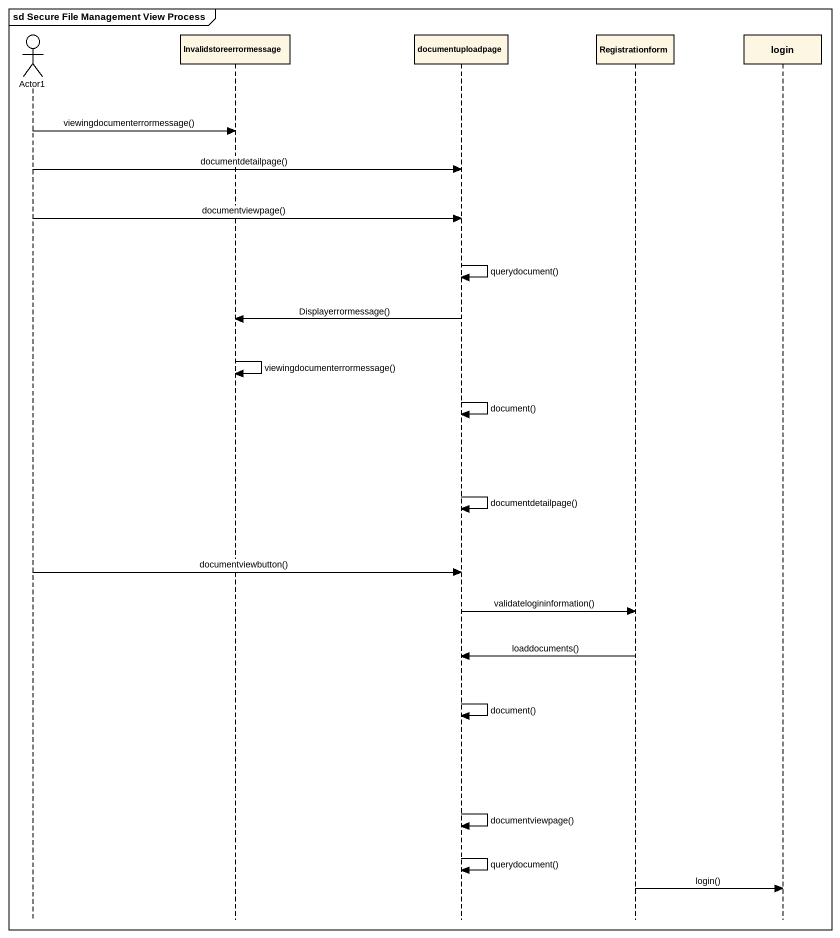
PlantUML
@startuml
mainframe sd Secure File Management View Process
hide footbox
actor Actor1
participant Invalidstoreerrormessage
participant documentuploadpage
participant Registrationform
participant login

Actor1 -> Invalidstoreerrormessage : viewingdocumenterrormessage()
Actor1 -> documentuploadpage : documentdetailpage()
Actor1 -> documentuploadpage : documentviewpage()
documentuploadpage -> documentuploadpage : querydocument()
documentuploadpage -> Invalidstoreerrormessage : Displayerrormessage()
Invalidstoreerrormessage -> Invalidstoreerrormessage : viewingdocumenterrormessage()
documentuploadpage -> documentuploadpage : document()
documentuploadpage -> documentuploadpage : documentdetailpage()
Actor1 -> documentuploadpage : documentviewbutton()
documentuploadpage -> Registrationform : validatelogininformation()
Registrationform -> documentuploadpage : loaddocuments()
documentuploadpage -> documentuploadpage : document()
documentuploadpage -> documentuploadpage : documentviewpage()
documentuploadpage -> documentuploadpage : querydocument()
Registrationform -> login : login()
@enduml
